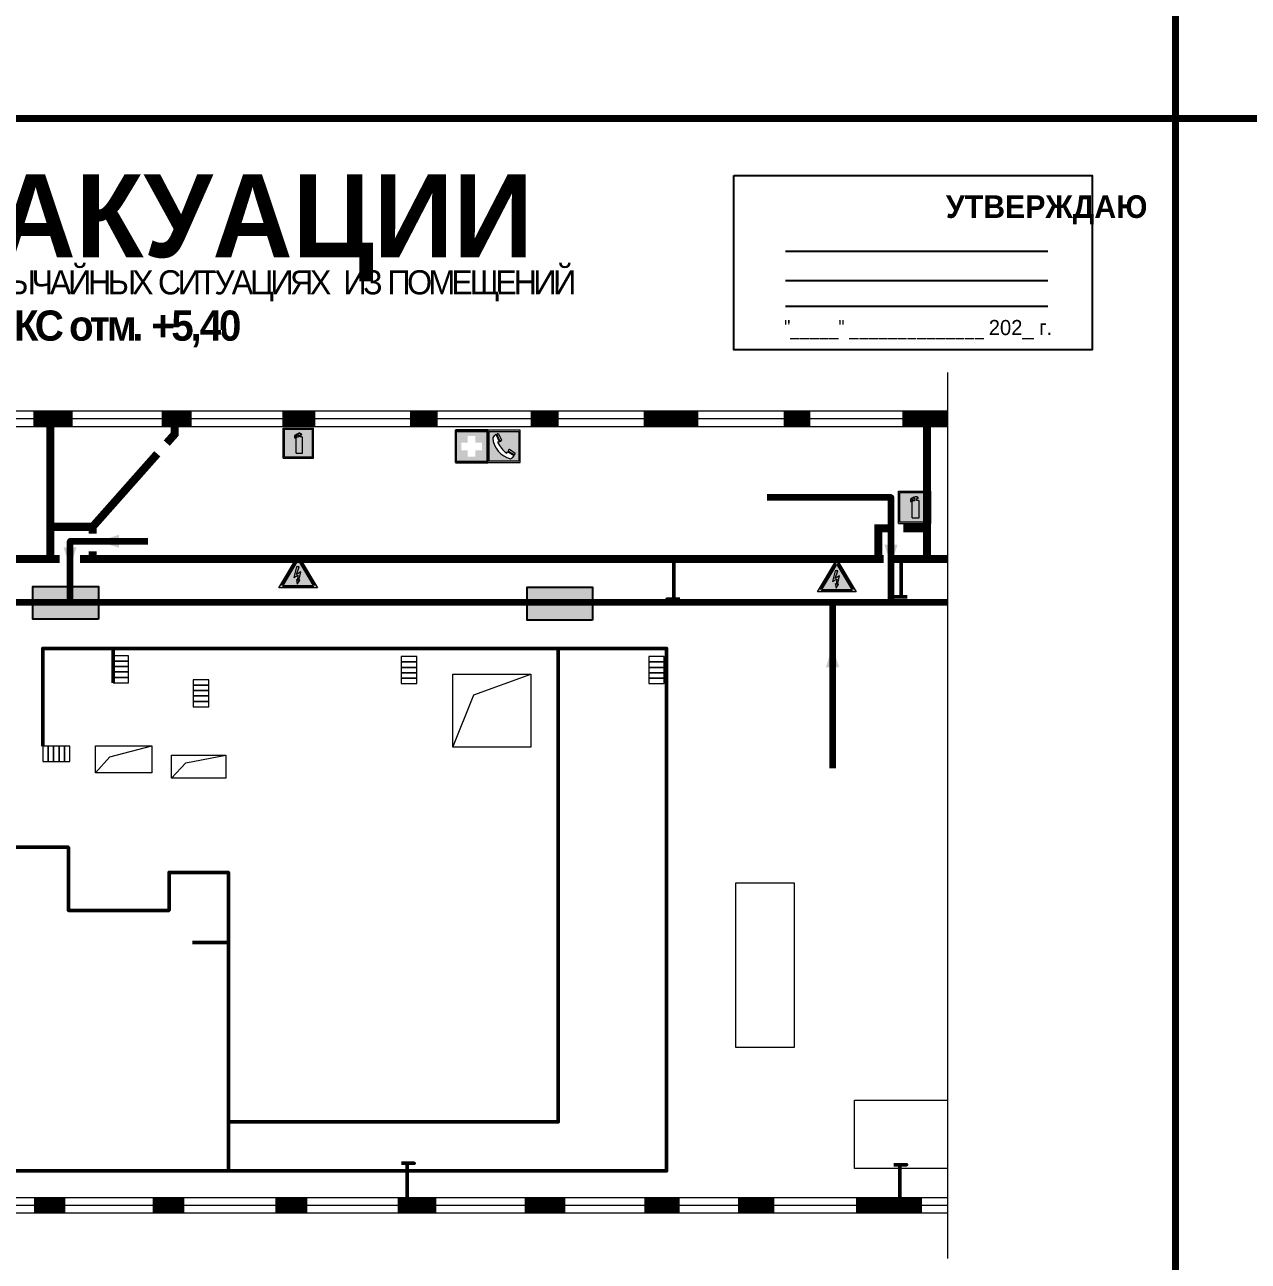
# Model space of a CAD drawing. Header units: millimetres. Extents: x 13114 to 67229, y 22859 to 38520.
# Drawn here: x 25999 to 26323.3, y 25552.9 to 25880.7 of the extents above; entities that cross this region are included whole.
import ezdxf

# ---------------------------------------------------------------- set-up
doc = ezdxf.new("R2010")
doc.units = ezdxf.units.MM
doc.layers.add('План_Штампы', color=7, linetype='Continuous')
doc.styles.add('обычный', font='arial.ttf')

# ---------------------------------------------------------------- blocks, each defined once
blk = doc.blocks.new('A$C32E8229D')
at = {"true_color": 0xffffff}
blk.add_hatch(color=7, dxfattribs=at).paths.add_polyline_path([(0, 0), (0, -8), (16, -8), (16, 0)])
h = blk.add_hatch(color=126)
h.paths.add_polyline_path([(0.2, -0.2), (15.8, -0.2), (15.8, -7.8), (0.2, -7.8)])
h.paths.add_polyline_path([(13.49, -2.05), (12.08, -2.05), (11.37, -2.63, 0.162397), (11.29, -2.84), (11.29, -3.63), (10.35, -3.63), (10.35, -4.05), (11.68, -4.05), (11.68, -3.48), (12.26, -4.28), (11.29, -5.1), (11.29, -6.78), (11.85, -6.78), (11.85, -5.44), (12.8, -4.64), (12.8, -5.94), (14.46, -5.94), (14.46, -5.39), (13.45, -5.39), (13.45, -3.97), (12.46, -2.59), (13.15, -2.59), (13.69, -3.34), (14.18, -3)], flags=16)
h.paths.add_polyline_path([(10.74, -1.82, 1), (11.8, -1.82, 1)], flags=16)
h.paths.add_polyline_path([(9.39, -3.59), (5.99, -3.59), (6.56, -3.03), (5.91, -3.03), (5.1, -3.83), (5.91, -4.64), (6.56, -4.64), (5.99, -4.09), (9.39, -4.09)], flags=16)
h.paths.add_polyline_path([(4.29, -1.08), (1.72, -1.08), (1.72, -6.6), (4.29, -6.6)], flags=16)
at = {"color": 126}
blk.add_lwpolyline([(16, -8), (0, -8), (0, 0), (16, 0)], close=True, dxfattribs=at)
blk = doc.blocks.new('A$C3E6D3DDE')
at = {"lineweight": 5}
h = blk.add_hatch(color=40, dxfattribs=at)
h.paths.add_polyline_path([(24.1, 1.45), (16.46, -11.35), (31.74, -11.35)])
h.paths.add_polyline_path([(24.09, -0.46), (30.03, -10.41), (18.14, -10.41)], flags=16)
h.paths.add_polyline_path([(24.54, -3.08), (23.41, -6.02), (25.13, -5.01), (24.33, -8.5), (24.82, -8.27), (23.79, -9.86), (23.4, -8.04), (23.8, -8.43), (24.04, -6.29), (22.39, -7.25), (23.44, -3.08)], flags=0)
h = blk.add_hatch(color=256, dxfattribs=at)
h.paths.add_polyline_path([(24.37, 0.03, 0.567511), (23.82, 0.03), (17.59, -10.4, 0.582454), (17.86, -10.88), (30.32, -10.88, 0.582149), (30.6, -10.4)])
h.paths.add_polyline_path([(24.09, -0.46), (18.14, -10.41), (30.03, -10.41)], flags=16)
h.paths.add_polyline_path([(24.54, -3.08), (23.41, -6.02), (25.13, -5.01), (24.33, -8.5), (24.82, -8.27), (23.79, -9.86), (23.4, -8.04), (23.8, -8.43), (24.04, -6.29), (22.39, -7.25), (23.44, -3.08)], flags=0)
h = blk.add_hatch(color=40, dxfattribs=at)
h.paths.add_polyline_path([(24.09, -0.46), (18.14, -10.41), (30.03, -10.41)])
h.paths.add_polyline_path([(24.82, -8.27), (23.79, -9.86), (23.4, -8.04), (23.8, -8.43), (24.04, -6.29), (22.39, -7.25), (23.44, -3.08), (24.54, -3.08), (23.41, -6.02), (25.13, -5.01), (24.33, -8.5)], flags=16)
at = {"color": 40, "lineweight": 5}
for p, q in [((16.46, -11.35), (24.1, 1.45)), ((24.1, 1.45), (31.74, -11.35))]:
    blk.add_line(p, q, dxfattribs=at)
at = {"lineweight": 5}
for p, q in [((17.59, -10.4), (23.82, 0.03)), ((24.37, 0.03), (30.6, -10.4)), ((18.14, -10.41), (24.09, -0.46)), ((23.44, -3.08), (22.39, -7.25)), ((23.41, -6.02), (24.54, -3.08)), ((24.54, -3.08), (23.44, -3.08)), ((24.09, -0.46), (30.03, -10.41)), ((22.39, -7.25), (24.04, -6.29)), ((23.8, -8.43), (23.4, -8.04)), ((23.4, -8.04), (23.79, -9.86)), ((25.13, -5.01), (23.41, -6.02)), ((23.79, -9.86), (24.82, -8.27)), ((24.04, -6.29), (23.8, -8.43)), ((24.33, -8.5), (25.13, -5.01)), ((24.82, -8.27), (24.33, -8.5)), ((17.86, -10.88), (30.32, -10.88)), ((18.14, -10.41), (30.03, -10.41))]:
    blk.add_line(p, q, dxfattribs=at)
at = {"color": 50, "lineweight": 5}
blk.add_line((31.74, -11.35), (16.46, -11.35), dxfattribs=at)
blk = doc.blocks.new('A$C18900ED3')
h = blk.add_hatch(color=126)
h.paths.add_polyline_path([(-0.18, -0.18), (-7.02, -0.18), (-7.02, -7.02), (-0.18, -7.02)])
h.paths.add_polyline_path([(-5.89, -4.46), (-5.89, -2.77), (-4.46, -2.77), (-4.46, -1.31), (-2.77, -1.31), (-2.77, -2.77), (-1.33, -2.77), (-1.33, -4.46), (-2.77, -4.46), (-2.77, -5.89), (-4.46, -5.89), (-4.46, -4.46)], flags=16)
at = {"color": 126}
for p, q in [((-7.2, 0), (-7.2, -7.2)), ((0, 0), (-7.2, 0)), ((0, -7.2), (0, 0)), ((-7.02, -7.02), (-7.02, -0.18)), ((-7.02, -0.18), (-0.18, -0.18)), ((-0.18, -0.18), (-0.18, -7.02)), ((-7.2, -7.2), (0, -7.2)), ((-0.18, -7.02), (-7.02, -7.02))]:
    blk.add_line(p, q, dxfattribs=at)
blk = doc.blocks.new('A$C456E1F9C')
at = {"lineweight": 5}
h = blk.add_hatch(color=242, dxfattribs=at)
h.paths.add_polyline_path([(0.51, -1.47), (0.51, -13.26), (12.29, -13.26), (12.29, -1.47)])
h.paths.add_polyline_path([(5.42, -4.95, -0.254479), (4.78, -5.4), (3.52, -2.53, -0.209735), (4.23, -2.4)], flags=16)
h.paths.add_polyline_path([(8.53, -8.6), (10.87, -10.17), (10.54, -10.76), (8.03, -9.13, -0.192251)], flags=16)
h.paths.add_polyline_path([(4.61, -5.49, 0.005518), (3.87, -5.72, 0.128647), (7.49, -10.01, 0.00809), (7.83, -9.33), (10.47, -10.97, -0.16736), (8.99, -12.25, -0.327862), (1.95, -3.95, -0.166952), (3.36, -2.62)], flags=16)
at = {"color": 242, "lineweight": 5}
for p, q in [((0, -13.77), (0, -0.97)), ((12.8, -0.97), (0, -0.97)), ((4.61, -5.49), (3.36, -2.62)), ((3.52, -2.53), (4.78, -5.4)), ((4.23, -2.4), (5.42, -4.95)), ((12.8, -13.77), (12.8, -0.97)), ((7.83, -9.33), (10.47, -10.97)), ((8.03, -9.13), (10.54, -10.76)), ((10.81, -10.12), (8.53, -8.6)), ((0, -13.77), (12.8, -13.77)), ((10.54, -10.76), (10.8, -10.3)), ((10.8, -10.3), (10.81, -10.12))]:
    blk.add_line(p, q, dxfattribs=at)
blk.add_lwpolyline([(0.51, -1.47), (12.29, -1.47), (12.29, -13.26), (0.51, -13.26)], close=True, dxfattribs=at)
for centre, radius, start, end in [((4.59, -5.34), 2.99, 114.2845, 152.1974), ((11.12, -3.31), 9.19, 183.9915, 256.6009), ((4.02, -3.27), 0.891, 76.3284, 123.7092), ((14.98, -39.1), 35.17, 107.1487, 108.4135), ((13.86, -0.94), 11.08, 205.5536, 234.8762), ((4.68, -4.59), 0.824, 276.9621, 334.0723), ((-13.31, 0.8), 23.44, 332.5487, 334.4027), ((8.94, -9.5), 0.989, 114.4092, 157.9388), ((7.87, -9.46), 3, 291.9291, 329.9329)]:
    blk.add_arc(centre, radius, start, end, dxfattribs=at)
blk = doc.blocks.new('A$C3AD82952')
at = {"true_color": 0xf5f5ff}
h = blk.add_hatch(color=7, dxfattribs=at)
h.dxf.hatch_style = 1
h.paths.add_polyline_path([(8.21, 8.73, 0.414214), (7.89, 9.05), (7.22, 9.05), (7.22, 9.92), (7.59, 9.92, 1), (7.57, 10.36), (7.22, 10.36), (7.22, 10.6), (6.43, 10.6), (6.43, 10.36), (6.01, 10.36), (4.74, 9.59), (4.74, 8.69), (4.98, 8.73), (4.98, 9.26), (6.12, 9.91), (6.43, 9.91), (6.43, 9.05), (5.76, 9.05, 0.414214), (5.44, 8.73), (5.44, 2.2), (8.21, 2.2)], flags=0)
h.paths.add_polyline_path([(12.8, 12.8), (0, 12.8), (0, 0), (12.8, 0)])
h.paths.add_polyline_path([(0.51, 12.29), (12.29, 12.29), (12.29, 0.51), (0.51, 0.51)], flags=16)
h.paths.add_polyline_path([(4.74, 9.59), (6.01, 10.36), (6.43, 10.36), (6.43, 10.6), (7.22, 10.6), (7.22, 10.36), (7.59, 10.36, -0.94586), (7.59, 9.92), (7.22, 9.92), (7.22, 9.05), (7.89, 9.05, -0.414214), (8.21, 8.73), (8.21, 2.2), (5.44, 2.2), (5.44, 8.73, -0.414214), (5.76, 9.05), (6.43, 9.05), (6.43, 9.91), (6.12, 9.91), (4.98, 9.26), (4.98, 8.73), (4.74, 8.69)], flags=0)
h = blk.add_hatch(color=242)
h.dxf.hatch_style = 1
h.paths.add_polyline_path([(12.29, 12.29), (0.51, 12.29), (0.51, 0.51), (12.29, 0.51)])
h.paths.add_polyline_path([(4.74, 8.69), (4.74, 9.59), (6.01, 10.36), (6.43, 10.36), (6.43, 10.6), (7.22, 10.6), (7.22, 10.36), (7.59, 10.36, -0.94586), (7.59, 9.92), (7.22, 9.92), (7.22, 9.05), (7.89, 9.05, -0.414214), (8.21, 8.73), (8.21, 2.2), (5.44, 2.2), (5.44, 8.73, -0.414214), (5.76, 9.05), (6.43, 9.05), (6.43, 9.91), (6.12, 9.91), (4.98, 9.26), (4.98, 8.73)], flags=16)
h = blk.add_hatch(color=7, dxfattribs=at)
h.dxf.hatch_style = 1
h.paths.add_polyline_path([(8.21, 8.73, 0.414214), (7.89, 9.05), (7.22, 9.05), (7.22, 9.92), (7.59, 9.92, 1), (7.57, 10.36), (7.22, 10.36), (7.22, 10.6), (6.43, 10.6), (6.43, 10.36), (6.01, 10.36), (4.74, 9.59), (4.74, 8.69), (4.98, 8.73), (4.98, 9.26), (6.12, 9.91), (6.43, 9.91), (6.43, 9.05), (5.76, 9.05, 0.414214), (5.44, 8.73), (5.44, 2.2), (8.21, 2.2)])
at = {"color": 242, "lineweight": 5}
for p, q in [((0, 0), (0, 12.8)), ((0, 12.8), (12.8, 12.8)), ((6.01, 10.36), (4.74, 9.59)), ((4.98, 9.26), (6.12, 9.91)), ((6.01, 10.36), (6.43, 10.36)), ((6.12, 9.91), (6.43, 9.91)), ((7.22, 10.6), (6.43, 10.6)), ((6.43, 10.6), (6.43, 10.36)), ((6.43, 9.91), (6.43, 9.05)), ((7.22, 10.36), (7.22, 10.6)), ((7.59, 10.36), (7.22, 10.36)), ((7.22, 9.05), (7.22, 9.92)), ((7.59, 9.92), (7.22, 9.92)), ((12.8, 0), (12.8, 12.8)), ((4.74, 9.59), (4.74, 8.69)), ((4.74, 8.69), (4.98, 8.73)), ((4.98, 8.73), (4.98, 9.26)), ((5.44, 2.2), (5.44, 8.73)), ((5.76, 9.05), (6.43, 9.05)), ((7.89, 9.05), (7.22, 9.05)), ((8.21, 2.2), (8.21, 8.73)), ((0, 0), (12.8, 0)), ((5.44, 2.2), (8.21, 2.2))]:
    blk.add_line(p, q, dxfattribs=at)
blk.add_lwpolyline([(0.51, 12.29), (12.29, 12.29), (12.29, 0.51), (0.51, 0.51)], close=True, dxfattribs=at)
for centre, radius, start, end in [((7.58, 10.14), 0.223, 273.1875, 86.8125), ((5.76, 8.73), 0.32, 90, 180), ((7.89, 8.73), 0.32, 0, 90)]:
    blk.add_arc(centre, radius, start, end, dxfattribs=at)

msp = doc.modelspace()

# ---------------------------------------------------------------- linework, layer by layer
at = {"color": 6, "lineweight": 100}
for points in [[(25703.99, 25855.78), (26303.99, 25855.78), (26303.99, 26250.78), (25703.99, 26250.78)], [(26303.99, 25855.78), (26903.99, 25855.78), (26903.99, 26250.78), (26303.99, 26250.78)], [(25703.99, 25460.78), (26303.99, 25460.78), (26303.99, 25855.78), (25703.99, 25855.78)], [(26303.99, 25460.78), (26903.99, 25460.78), (26903.99, 25855.78), (26303.99, 25855.78)]]:
    msp.add_lwpolyline(points, close=True, dxfattribs=at)
msp.add_lwpolyline([(26186.93, 25840.7), (26281.93, 25840.7), (26281.93, 25794.49), (26186.93, 25794.49)], close=True)
for points in [[(26200.68, 25820.65), (26270.21, 25820.65)], [(26200.68, 25812.89), (26270.21, 25812.89)], [(26200.68, 25806.1), (26270.21, 25806.1)]]:
    msp.add_lwpolyline(points)
at = {"lineweight": 0}
for points in [[(26243.56, 25788.44), (26243.56, 25553.61)], [(25778.98, 25778.3), (26243.56, 25778.3)], [(25779.11, 25776.29), (26243.56, 25776.29)], [(25778.63, 25774.18), (26243.56, 25774.18)], [(26112.47, 25689.13), (26118.08, 25703.03), (26133.17, 25708.49)], [(26017.72, 25682.35), (26021.58, 25686.59), (26032.67, 25689.5)], [(26037.87, 25680.92), (26041.72, 25685.04), (26052.3, 25687.03)], [(26243.56, 25577.5), (26218.91, 25577.5), (26218.91, 25595.59), (26243.56, 25595.59)], [(25793.91, 25569.76), (26243.56, 25569.76)], [(25794.17, 25565.73), (26243.56, 25565.73)], [(25794.48, 25567.78), (26243.56, 25567.78)]]:
    msp.add_lwpolyline(points, dxfattribs=at)
for points, const_width in [([(26011.74, 25776.29), (26001.29, 25776.29)], 4.28), ([(26043.28, 25776.29), (26035.26, 25776.29)], 4.28), ([(26076.05, 25776.29), (26067.32, 25776.29)], 4.28), ([(26108.46, 25776.29), (26101.12, 25776.29)], 4.28), ([(26140.56, 25776.29), (26133.09, 25776.29)], 4.28), ([(26177.54, 25776.29), (26163.07, 25776.29)], 4.28), ([(26207.19, 25776.29), (26200.16, 25776.29)], 4.28), ([(26243.56, 25776.29), (26231.58, 25776.29)], 4.28), ([(26005.76, 25739.01), (26005.76, 25774.6)], 2.14), ([(26038.73, 25775.56), (26038.73, 25772.11), (26036.64, 25769.75)], 2.14), ([(26231.91, 25747.18), (26238.16, 25747.18), (26238.16, 25739.01), (26238.16, 25776.68), (26238.16, 25739.01)], 2.14), ([(26034.13, 25766.92), (26016.98, 25747.56), (26016.98, 25745.74)], 2.14), ([(26016.98, 25747.56), (26005.76, 25747.56)], 2.14), ([(26225.26, 25739.01), (26225.26, 25747.18), (26228.02, 25747.18)], 2.14), ([(25990.33, 25739.01), (26008.25, 25739.01)], 2.14), ([(26013.68, 25739.01), (26226.66, 25739.01)], 2.14), ([(26016.98, 25739.01), (26016.98, 25741.08)], 2.14), ([(26229.54, 25739.01), (26243.56, 25739.01)], 2.14), ([(26001.43, 25567.78), (26009.72, 25567.78)], 4.28), ([(26032.9, 25567.78), (26041.34, 25567.78)], 4.28), ([(26065.44, 25567.78), (26073.88, 25567.78)], 4.28), ([(26097.82, 25567.78), (26108.11, 25567.78)], 4.28), ([(26131.51, 25567.78), (26142.33, 25567.78)], 4.28), ([(26163.25, 25567.78), (26172.6, 25567.78)], 4.28), ([(26188.1, 25567.78), (26197.7, 25567.78)], 4.28), ([(26219.35, 25567.78), (26236.83, 25567.78)], 4.28)]:
    msp.add_lwpolyline(points, dxfattribs=dict(at, const_width=const_width))
at = {"color": 126, "lineweight": 100, "true_color": 0x008754}
for points in [[(26228.62, 25727.55), (26228.62, 25755.35), (26195.81, 25755.35)], [(25915.99, 25745.83), (25915.99, 25727.55), (25781.78, 25727.55), (26243.56, 25727.55)], [(26011.02, 25727.55), (26011.02, 25743.73), (26031.63, 25743.73)], [(26213.11, 25727.55), (26213.11, 25683.59)]]:
    msp.add_lwpolyline(points, dxfattribs=at)
at = {"lineweight": 50}
for points in [[(26231.32, 25739.33), (26231.32, 25728.99), (26229.49, 25728.99), (26232.86, 25728.99)], [(26171.07, 25738.75), (26171.07, 25728.41), (26169.24, 25728.41), (26172.6, 25728.41)], [(26022.43, 25715.32), (26169.14, 25715.32), (26169.14, 25576.81), (25980.09, 25576.81), (25980.09, 25662.63), (26004.29, 25662.63), (26010.6, 25662.63), (26010.6, 25645.87), (26037.27, 25645.87), (26037.27, 25655.96), (26052.98, 25655.96), (26052.98, 25637.33), (26043.48, 25637.33)], [(26003.79, 25689.45), (26003.79, 25715.32), (26022.43, 25715.32), (26022.43, 25706.23)], [(26052.98, 25589.83), (26140.42, 25589.83), (26140.42, 25715.32)], [(26052.98, 25637.33), (26052.98, 25576.81)], [(26100.41, 25568.52), (26100.41, 25578.86), (26102.24, 25578.86), (26098.87, 25578.86)], [(26230.94, 25568.1), (26230.94, 25578.44), (26232.77, 25578.44), (26229.4, 25578.44)]]:
    msp.add_lwpolyline(points, dxfattribs=at)
at = {"lineweight": 0}
for points in [[(26026.53, 25713.4), (26022.43, 25713.4), (26022.43, 25711.96), (26026.53, 25711.96)], [(26102.9, 25713.17), (26098.79, 25713.17), (26098.79, 25711.74), (26102.9, 25711.74)], [(26168.5, 25713.17), (26164.39, 25713.17), (26164.39, 25711.74), (26168.5, 25711.74)], [(26026.53, 25711.96), (26022.43, 25711.96), (26022.43, 25710.53), (26026.53, 25710.53)], [(26026.53, 25710.53), (26022.43, 25710.53), (26022.43, 25709.1), (26026.53, 25709.1)], [(26102.9, 25711.74), (26098.79, 25711.74), (26098.79, 25710.3), (26102.9, 25710.3)], [(26102.9, 25710.3), (26098.79, 25710.3), (26098.79, 25708.87), (26102.9, 25708.87)], [(26168.5, 25711.74), (26164.39, 25711.74), (26164.39, 25710.3), (26168.5, 25710.3)], [(26168.5, 25710.3), (26164.39, 25710.3), (26164.39, 25708.87), (26168.5, 25708.87)], [(26026.53, 25709.1), (26022.43, 25709.1), (26022.43, 25707.66), (26026.53, 25707.66)], [(26026.53, 25707.66), (26022.43, 25707.66), (26022.43, 25706.23), (26026.53, 25706.23)], [(26047.76, 25707.03), (26043.65, 25707.03), (26043.65, 25705.6), (26047.76, 25705.6)], [(26102.9, 25708.87), (26098.79, 25708.87), (26098.79, 25707.44), (26102.9, 25707.44)], [(26102.9, 25707.44), (26098.79, 25707.44), (26098.79, 25706), (26102.9, 25706)], [(26112.47, 25708.49), (26133.17, 25708.49), (26133.17, 25689.13), (26112.47, 25689.13)], [(26168.5, 25708.87), (26164.39, 25708.87), (26164.39, 25707.43), (26168.5, 25707.43)], [(26168.5, 25707.43), (26164.39, 25707.43), (26164.39, 25706), (26168.5, 25706)], [(26047.76, 25705.6), (26043.65, 25705.6), (26043.65, 25704.16), (26047.76, 25704.16)], [(26047.76, 25704.16), (26043.65, 25704.16), (26043.65, 25702.73), (26047.76, 25702.73)], [(26047.76, 25702.73), (26043.65, 25702.73), (26043.65, 25701.29), (26047.76, 25701.29)], [(26047.76, 25701.29), (26043.65, 25701.29), (26043.65, 25699.86), (26047.76, 25699.86)], [(26003.79, 25689.45), (26003.79, 25685.34), (26005.23, 25685.34), (26005.23, 25689.45)], [(26005.23, 25689.45), (26005.23, 25685.34), (26006.66, 25685.34), (26006.66, 25689.45)], [(26006.66, 25689.45), (26006.66, 25685.34), (26008.1, 25685.34), (26008.1, 25689.45)], [(26008.1, 25689.45), (26008.1, 25685.34), (26009.53, 25685.34), (26009.53, 25689.45)], [(26009.53, 25689.45), (26009.53, 25685.34), (26010.97, 25685.34), (26010.97, 25689.45)], [(26017.72, 25689.5), (26032.67, 25689.5), (26032.67, 25682.35), (26017.72, 25682.35)], [(26037.87, 25687.03), (26052.3, 25687.03), (26052.3, 25680.92), (26037.87, 25680.92)], [(26187.47, 25653.18), (26202.96, 25653.18), (26202.96, 25609.55), (26187.47, 25609.55)]]:
    msp.add_lwpolyline(points, close=True, dxfattribs=at)
at = {"layer": 'План_Штампы', "color": 126, "true_color": 0x008754}
for points in [[(26024.02, 25745.48), (26024.01, 25741.99), (26018.67, 25743.72)], [(26226.86, 25742.84), (26230.35, 25742.83), (26228.62, 25737.48)], [(26009.26, 25742.17), (26012.75, 25742.16), (26011.02, 25736.81)], [(26214.85, 25710.35), (26211.37, 25710.36), (26213.1, 25715.7)]]:
    msp.add_solid(points, dxfattribs=at)

# ---------------------------------------------------------------- block references
for name, p, xscale, yscale, zscale in [('A$C3AD82952', (26067.53, 25765.74), 0.625, 0.625, 0.625), ('A$C18900ED3', (26121.75, 25773.16), 1.189999999889173, 1.189999999889173, 1.189999999889173), ('A$C456E1F9C', (26121.75, 25773.81), 0.669375, 0.669375, 0.669375), ('A$C3AD82952', (26230.62, 25748.46), 0.669375, 0.669375, 0.669375), ('A$C3E6D3DDE', (26055.33, 25739), 0.669375, 0.669375, 0.669375), ('A$C3E6D3DDE', (26198.13, 25737.93), 0.669375, 0.669375, 0.669375)]:
    msp.add_blockref(name, p, dxfattribs=dict(xscale=xscale, yscale=yscale, zscale=zscale))
at = {"layer": 'План_Штампы', "color": 126, "true_color": 0x008754, "xscale": 1.084399160722416, "yscale": 1.084399160722416, "zscale": 1.084399160722416, "rotation": 359.9978653237144}
for p in [(26001.16, 25731.77), (26132.17, 25731.54)]:
    msp.add_blockref('A$C32E8229D', p, dxfattribs=at)

# ---------------------------------------------------------------- texts
at = {"lineweight": 0, "style": 'обычный'}
for s, insert, char_height, width, attachment_point in [('{\\fProxima Nova Rg|b1|i0|c204|p2;ПЛАН ЭВАКУАЦИИ}', (25856.63, 25841.05), 22, 493.8901, 1), ('\\pi-18,l18,t18;{\\fProxima Nova Rg|b1|i0|c204|p2;УТВЕРЖДАЮ\\H1.1997x; }', (26269.87, 25831.58), 6, 126.6484, 5), ('{\\fArial Narrow|b0|i0|c204|p34;"_____" ______________ \\fProxima Nova Rg|b0|i0|c204|p2;202_ г. }', (26235.83, 25799.82), 4, 78.6503, 5)]:
    msp.add_mtext(s, dxfattribs=dict(at, insert=insert, char_height=char_height, width=width, attachment_point=attachment_point))
at = {"color": 0, "lineweight": 0, "insert": (26006.82, 25815.76), "char_height": 8, "width": 449.2158, "attachment_point": 5, "style": 'обычный'}
msp.add_mtext('{\\fArial Black|b1|i0|c204|p34;\\H2x;\\T0.85;  \\fArial Narrow|b0|i0|c204|p34;\\H0.8x;\\W0.9;\\P\\fProxima Nova Rg|b0|i0|c204|p2;\\H0.5x;\\W1;\\C256;ПРИ ПОЖАРЕ  ИЛИ ДРУГИХ ЧРЕЗВЫЧАЙНЫХ СИТУАЦИЯХ  ИЗ ПОМЕЩЕНИЙ \\fProxima Nova Rg|b1|i0|c204|p2;\\H1.25x;\\PЦЭО: АЗКС отм. +5,40}', dxfattribs=at)

doc.saveas('drawing.dxf')
